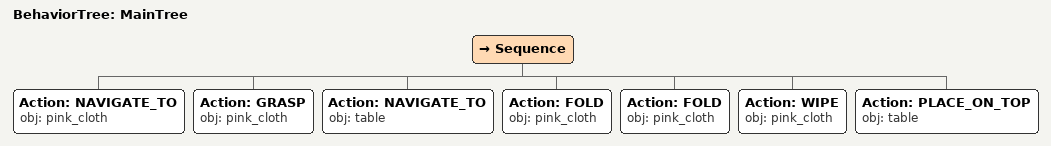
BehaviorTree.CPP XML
<root main_tree_to_execute="MainTree">
  <BehaviorTree ID="MainTree">
    <Sequence>
      <!-- Navigate to pink_cloth -->
      <Action ID="NAVIGATE_TO" obj="pink_cloth"/>
      <!-- Grasp pink_cloth -->
      <Action ID="GRASP" obj="pink_cloth"/>
      <!-- Navigate to table -->
      <Action ID="NAVIGATE_TO" obj="table"/>
      <!-- Fold pink_cloth (fold edge toward center) -->
      <Action ID="FOLD" obj="pink_cloth"/>
      <!-- Fold pink_cloth (repeat to make smaller rectangle) -->
      <Action ID="FOLD" obj="pink_cloth"/>
      <!-- Smooth the folded cloth -->
      <Action ID="WIPE" obj="pink_cloth"/>
      <!-- Place on table -->
      <Action ID="PLACE_ON_TOP" obj="table"/>
    </Sequence>
  </BehaviorTree>
</root>
